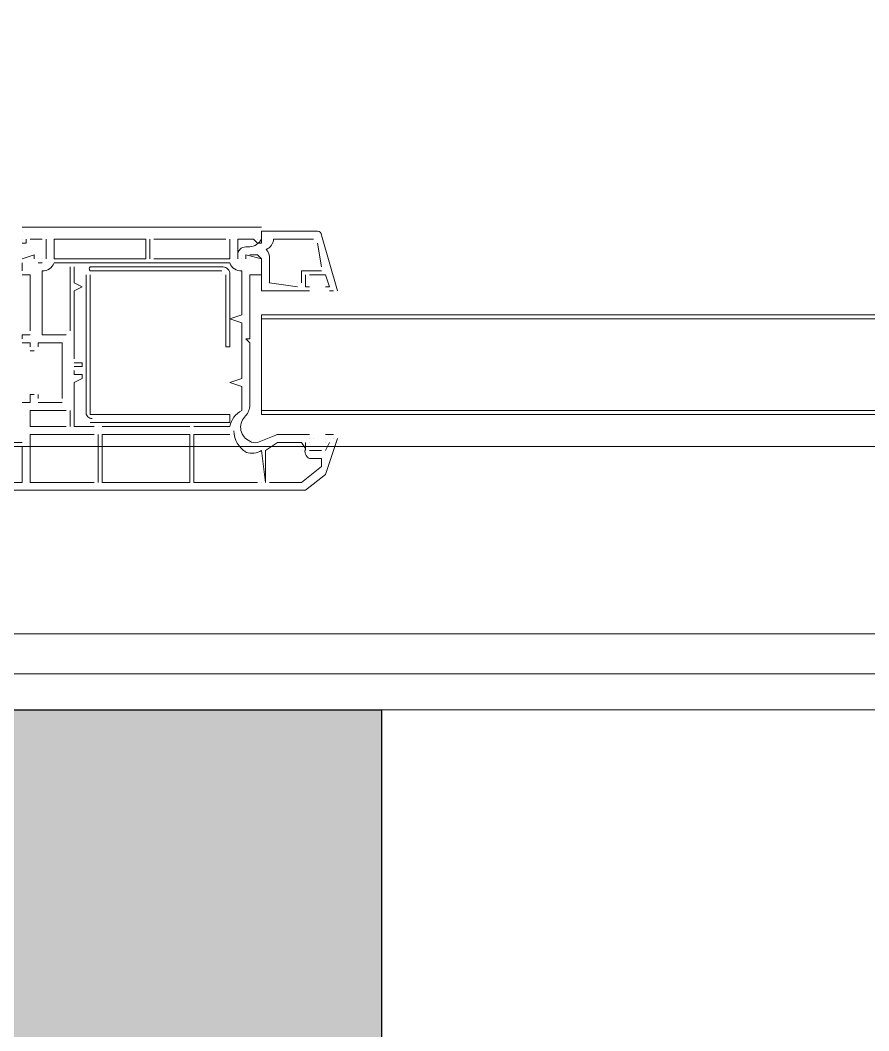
# Model space of a CAD drawing. Header units: millimetres. Extents: x 906 to 41302, y 848 to 28850.
# Drawn here: x 16293.6 to 16518.6, y 17086.3 to 17354.4 of the extents above; entities that cross this region are included whole.
import ezdxf

# ---------------------------------------------------------------- set-up
doc = ezdxf.new("R2010")
doc.units = ezdxf.units.MM
for name, color, linetype in [('PDF_X-단위세대$및$주동평면도$A-DOOR', 7, 'Continuous'), ('PDF_X-단위세대$및$주동평면도$A-FLOR-GRID', 7, 'Continuous'), ('PDF_X-단위세대$및$주동평면도$A-ST-AXIS-CEN', 7, 'Continuous'), ('PDF_X-단위세대$및$주동평면도$A-ST-CONC', 7, 'Continuous'), ('PDF_X-단위세대$및$주동평면도$A-WALL-DRY', 7, 'Continuous')]:
    doc.layers.add(name, color=color, linetype=linetype)
doc.layers.add('PDF_X-단위세대$및$주동평면도$S-ST-CONC-PAT1', color=7, linetype='Continuous', true_color=0xb7b7b7)

msp = doc.modelspace()

# ---------------------------------------------------------------- linework, layer by layer
at = {"layer": 'PDF_X-단위세대$및$주동평면도$A-DOOR', "lineweight": 5}
msp.add_lwpolyline([(16274, 17965.22), (16283.53, 17968.39), (16288.82, 17973.69), (16287.76, 18061.53), (16283.53, 18066.82), (16274, 18069.99, -0.400381), (17100.32, 17244.22)], format="xyb", dxfattribs=at)
at = {"layer": 'PDF_X-단위세대$및$주동평면도$A-DOOR', "lineweight": 9}
for points in [[(16294.11, 17299.53), (16357.61, 17299.53)], [(16294.11, 17299.53), (16294.11, 17299.53)], [(16294.11, 17298.47), (16294.11, 17298.47)], [(16357.61, 17299.53), (16357.61, 17299.53)], [(16357.61, 17298.47), (16357.61, 17298.47)], [(16357.61, 17298.47), (16357.61, 17298.47)], [(16295.17, 17296.35), (16295.17, 17295.29), (16294.11, 17295.29)], [(16294.11, 17296.35), (16294.11, 17296.35)], [(16294.11, 17295.29), (16294.11, 17295.29)], [(16295.17, 17296.35), (16295.17, 17296.35)], [(16295.17, 17295.29), (16295.17, 17295.29)], [(16296.23, 17296.35), (16299.4, 17296.35)], [(16296.23, 17296.35), (16296.23, 17296.35)], [(16299.4, 17296.35), (16299.4, 17296.35)], [(16300.46, 17291.06), (16300.46, 17296.35)], [(16300.46, 17296.35), (16300.46, 17296.35)], [(16302.58, 17296.35), (16302.58, 17296.35)], [(16326.92, 17296.35), (16326.92, 17296.35)], [(16327.98, 17296.35), (16327.98, 17291.06)], [(16327.98, 17296.35), (16327.98, 17296.35)], [(16329.04, 17296.35), (16329.04, 17296.35)], [(16349.14, 17296.35), (16349.14, 17291.06), (16329.04, 17291.06)], [(16329.04, 17296.35), (16348.09, 17296.35)], [(16329.04, 17296.35), (16329.04, 17296.35)], [(16348.09, 17296.35), (16348.09, 17296.35)], [(16349.14, 17296.35), (16349.14, 17296.35)], [(16351.26, 17296.35), (16351.26, 17296.35)], [(16355.49, 17296.35), (16355.49, 17296.35)], [(16355.49, 17295.29), (16355.49, 17295.29)], [(16356.55, 17296.35), (16356.55, 17296.35)], [(16356.55, 17295.29), (16356.55, 17295.29)], [(16356.55, 17295.29), (16356.55, 17295.29)], [(16357.61, 17296.35), (16357.61, 17296.35)], [(16357.61, 17295.29), (16357.61, 17295.29)], [(16360.79, 17295.29), (16360.79, 17295.29)], [(16371.37, 17295.29), (16371.37, 17295.29)], [(16373.49, 17288.94), (16372.43, 17295.29)], [(16294.11, 17291.06), (16297.29, 17292.12), (16297.29, 17291.06)], [(16297.29, 17292.12), (16297.29, 17292.12)], [(16353.38, 17291.06), (16353.38, 17292.12), (16357.61, 17291.06)], [(16353.38, 17292.12), (16353.38, 17292.12)], [(16370.31, 17282.59), (16357.61, 17282.59), (16357.61, 17291.06), (16356.55, 17292.12), (16354.44, 17292.12)], [(16294.11, 17291.06), (16294.11, 17291.06)], [(16294.11, 17287.89), (16294.11, 17290)], [(16294.11, 17290), (16294.11, 17290)], [(16297.29, 17291.06), (16297.29, 17291.06)], [(16298.34, 17291.06), (16298.34, 17291.06)], [(16298.34, 17290), (16299.4, 17290)], [(16298.34, 17290), (16298.34, 17290)], [(16299.4, 17291.06), (16299.4, 17291.06)], [(16299.4, 17290), (16299.4, 17290)], [(16300.46, 17291.06), (16300.46, 17291.06)], [(16302.58, 17291.06), (16302.58, 17291.06)], [(16302.58, 17290), (16302.58, 17290)], [(16306.81, 17290), (16306.81, 17290)], [(16307.87, 17290), (16307.87, 17290)], [(16326.92, 17291.06), (16326.92, 17291.06)], [(16326.92, 17291.06), (16326.92, 17291.06)], [(16326.92, 17290), (16326.92, 17290)], [(16327.98, 17291.06), (16327.98, 17291.06)], [(16327.98, 17290), (16327.98, 17290)], [(16329.04, 17291.06), (16329.04, 17291.06)], [(16349.14, 17291.06), (16349.14, 17291.06)], [(16349.14, 17290), (16349.14, 17290)], [(16351.26, 17291.06), (16351.26, 17291.06)], [(16352.32, 17291.06), (16352.32, 17291.06)], [(16352.32, 17291.06), (16352.32, 17291.06)], [(16352.32, 17291.06), (16352.32, 17291.06)], [(16352.32, 17290), (16352.32, 17290)], [(16352.32, 17290), (16352.32, 17290)], [(16353.38, 17291.06), (16353.38, 17291.06)], [(16353.38, 17291.06), (16353.38, 17291.06)], [(16354.44, 17291.06), (16354.44, 17291.06)], [(16357.61, 17291.06), (16357.61, 17291.06)], [(16357.61, 17290), (16357.61, 17290)], [(16294.11, 17287.89), (16294.11, 17287.89)], [(16296.23, 17272.01), (16296.23, 17286.83), (16294.11, 17286.83)], [(16294.11, 17286.83), (16294.11, 17286.83)], [(16296.23, 17286.83), (16296.23, 17286.83)], [(16299.4, 17287.89), (16299.4, 17287.89)], [(16306.81, 17272.01), (16306.81, 17288.94)], [(16306.81, 17288.94), (16306.81, 17288.94)], [(16307.87, 17288.94), (16307.87, 17284.71), (16309.99, 17283.65), (16307.87, 17282.59), (16307.87, 17264.6)], [(16307.87, 17288.94), (16307.87, 17288.94)], [(16311.04, 17249.79), (16311.04, 17286.83)], [(16311.04, 17286.83), (16311.04, 17286.83)], [(16312.1, 17288.94), (16312.1, 17288.94)], [(16312.1, 17287.89), (16312.1, 17287.89)], [(16312.1, 17286.83), (16312.1, 17249.79), (16349.14, 17249.79), (16349.14, 17247.67), (16312.1, 17247.67)], [(16312.1, 17286.83), (16312.1, 17286.83)], [(16326.92, 17288.94), (16326.92, 17288.94)], [(16326.92, 17288.94), (16326.92, 17288.94)], [(16327.98, 17288.94), (16327.98, 17288.94)], [(16327.98, 17288.94), (16327.98, 17288.94)], [(16347.03, 17288.94), (16347.03, 17288.94)], [(16347.03, 17287.89), (16347.03, 17287.89)], [(16347.03, 17286.83), (16347.03, 17286.83)], [(16348.09, 17286.83), (16348.09, 17286.83)], [(16349.14, 17286.83), (16349.14, 17286.83)], [(16352.32, 17287.89), (16352.32, 17287.89)], [(16354.44, 17286.83), (16354.44, 17286.83)], [(16357.61, 17287.89), (16357.61, 17287.89)], [(16357.61, 17287.89), (16357.61, 17287.89)], [(16357.61, 17286.83), (16357.61, 17286.83)], [(16373.49, 17287.89), (16368.19, 17287.89), (16368.19, 17284.71)], [(16368.19, 17287.89), (16368.19, 17287.89)], [(16370.31, 17283.65), (16369.25, 17283.65), (16369.25, 17286.83)], [(16370.31, 17286.83), (16370.31, 17286.83)], [(16370.31, 17286.83), (16374.54, 17286.83), (16375.6, 17283.65), (16374.54, 17283.65)], [(16374.54, 17286.83), (16374.54, 17286.83)], [(16307.87, 17284.71), (16307.87, 17284.71)], [(16309.99, 17283.65), (16309.99, 17283.65)], [(16367.14, 17284.71), (16367.14, 17284.71)], [(16369.25, 17283.65), (16369.25, 17283.65)], [(16370.31, 17283.65), (16370.31, 17283.65)], [(16370.31, 17283.65), (16370.31, 17283.65)], [(16374.54, 17283.65), (16374.54, 17283.65)], [(16375.6, 17283.65), (16375.6, 17283.65)], [(16375.6, 17283.65), (16375.6, 17283.65)], [(16307.87, 17282.59), (16307.87, 17282.59)], [(16375.6, 17282.59), (16376.66, 17282.59)], [(16376.66, 17282.59), (16376.66, 17282.59)], [(16352.32, 17276.24), (16352.32, 17276.24)], [(16349.14, 17275.19), (16349.14, 17275.19)], [(16352.32, 17274.13), (16352.32, 17274.13)], [(16294.11, 17269.89), (16294.11, 17270.95), (16296.23, 17270.95)], [(16294.11, 17270.95), (16294.11, 17270.95)], [(16296.23, 17272.01), (16296.23, 17272.01)], [(16296.23, 17270.95), (16296.23, 17270.95)], [(16299.4, 17272.01), (16299.4, 17272.01)], [(16299.4, 17270.95), (16299.4, 17270.95)], [(16305.75, 17272.01), (16305.75, 17272.01)], [(16305.75, 17270.95), (16305.75, 17270.95)], [(16306.81, 17272.01), (16306.81, 17272.01)], [(16294.11, 17269.89), (16294.11, 17269.89)], [(16296.23, 17267.78), (16296.23, 17268.84), (16294.11, 17268.84)], [(16294.11, 17268.84), (16294.11, 17268.84)], [(16296.23, 17268.84), (16296.23, 17268.84)], [(16296.23, 17267.78), (16296.23, 17267.78)], [(16297.29, 17267.78), (16297.29, 17267.78)], [(16298.34, 17267.78), (16298.34, 17268.84), (16304.69, 17268.84), (16304.69, 17254.02)], [(16298.34, 17268.84), (16298.34, 17268.84)], [(16298.34, 17267.78), (16298.34, 17267.78)], [(16304.69, 17268.84), (16304.69, 17268.84)], [(16348.09, 17267.78), (16348.09, 17267.78)], [(16353.38, 17269.89), (16353.38, 17269.89)], [(16354.44, 17269.89), (16354.44, 17269.89)], [(16354.44, 17268.84), (16354.44, 17268.84)], [(16297.29, 17266.72), (16296.23, 17266.72)], [(16296.23, 17266.72), (16296.23, 17266.72)], [(16297.29, 17266.72), (16297.29, 17266.72)], [(16307.87, 17264.6), (16307.87, 17264.6)], [(16307.87, 17263.54), (16309.99, 17263.54), (16309.99, 17262.49), (16307.87, 17262.49)], [(16307.87, 17263.54), (16307.87, 17263.54)], [(16307.87, 17262.49), (16307.87, 17262.49)], [(16309.99, 17263.54), (16309.99, 17263.54)], [(16309.99, 17262.49), (16309.99, 17262.49)], [(16313.16, 17246.61), (16307.87, 17246.61), (16307.87, 17258.25), (16309.99, 17259.31), (16309.99, 17260.37), (16307.87, 17260.37), (16307.87, 17261.43)], [(16307.87, 17261.43), (16307.87, 17261.43)], [(16307.87, 17260.37), (16307.87, 17260.37)], [(16309.99, 17260.37), (16309.99, 17260.37)], [(16307.87, 17258.25), (16307.87, 17258.25)], [(16309.99, 17259.31), (16309.99, 17259.31)], [(16349.14, 17258.25), (16349.14, 17258.25)], [(16352.32, 17259.31), (16352.32, 17259.31)], [(16352.32, 17257.19), (16352.32, 17257.19)], [(16294.11, 17252.96), (16296.23, 17252.96), (16296.23, 17255.08), (16297.29, 17255.08)], [(16296.23, 17255.08), (16296.23, 17255.08)], [(16297.29, 17255.08), (16297.29, 17255.08)], [(16298.34, 17255.08), (16298.34, 17254.02)], [(16298.34, 17255.08), (16298.34, 17255.08)], [(16294.11, 17252.96), (16294.11, 17252.96)], [(16296.23, 17252.96), (16296.23, 17252.96)], [(16298.34, 17254.02), (16298.34, 17254.02)], [(16298.34, 17252.96), (16304.69, 17252.96)], [(16298.34, 17252.96), (16298.34, 17252.96)], [(16304.69, 17254.02), (16304.69, 17254.02)], [(16304.69, 17252.96), (16304.69, 17252.96)], [(16354.44, 17251.9), (16354.44, 17251.9)], [(16305.75, 17246.61), (16296.23, 17246.61), (16296.23, 17250.84), (16305.75, 17250.84)], [(16296.23, 17250.84), (16296.23, 17250.84)], [(16305.75, 17250.84), (16305.75, 17250.84)], [(16306.81, 17246.61), (16306.81, 17250.84)], [(16306.81, 17250.84), (16306.81, 17250.84)], [(16311.04, 17249.79), (16311.04, 17249.79)], [(16312.1, 17249.79), (16312.1, 17249.79)], [(16349.14, 17249.79), (16349.14, 17249.79)], [(16352.32, 17250.84), (16352.32, 17250.84)], [(16296.23, 17246.61), (16296.23, 17246.61)], [(16305.75, 17246.61), (16305.75, 17246.61)], [(16306.81, 17246.61), (16306.81, 17246.61)], [(16307.87, 17246.61), (16307.87, 17246.61)], [(16312.1, 17247.67), (16312.1, 17247.67)], [(16313.16, 17246.61), (16313.16, 17246.61)], [(16314.22, 17247.67), (16314.22, 17247.67)], [(16314.22, 17247.67), (16314.22, 17247.67)], [(16314.22, 17246.61), (16314.22, 17246.61)], [(16314.22, 17246.61), (16314.22, 17246.61)], [(16314.22, 17246.61), (16314.22, 17246.61)], [(16315.28, 17246.61), (16338.56, 17246.61)], [(16315.28, 17246.61), (16315.28, 17246.61)], [(16338.56, 17247.67), (16339.62, 17247.67)], [(16338.56, 17247.67), (16338.56, 17247.67)], [(16338.56, 17246.61), (16338.56, 17246.61)], [(16339.62, 17247.67), (16339.62, 17247.67)], [(16339.62, 17246.61), (16339.62, 17246.61)], [(16349.14, 17247.67), (16349.14, 17247.67)], [(16349.14, 17246.61), (16349.14, 17246.61)], [(16353.38, 17248.73), (16353.38, 17248.73)], [(16377.72, 17243.44), (16374.54, 17233.91), (16369.25, 17229.68), (16281.41, 17229.68), (16276.12, 17233.91), (16274, 17243.44)], [(16313.16, 17244.49), (16296.23, 17244.49), (16296.23, 17231.79), (16313.16, 17231.79)], [(16296.23, 17244.49), (16296.23, 17244.49)], [(16296.23, 17244.49), (16296.23, 17244.49)], [(16313.16, 17244.49), (16313.16, 17244.49)], [(16314.22, 17231.79), (16314.22, 17244.49)], [(16314.22, 17244.49), (16314.22, 17244.49)], [(16315.28, 17244.49), (16315.28, 17244.49)], [(16338.56, 17244.49), (16338.56, 17244.49)], [(16349.14, 17244.49), (16339.62, 17244.49), (16339.62, 17231.79), (16356.55, 17231.79)], [(16339.62, 17244.49), (16339.62, 17244.49)], [(16349.14, 17244.49), (16349.14, 17244.49)], [(16360.79, 17244.49), (16360.79, 17244.49)], [(16361.84, 17244.49), (16361.84, 17244.49)], [(16370.31, 17244.49), (16370.31, 17244.49)], [(16370.31, 17243.44), (16370.31, 17243.44)], [(16370.31, 17243.44), (16370.31, 17243.44)], [(16371.37, 17243.44), (16371.37, 17243.44)], [(16374.54, 17244.49), (16376.66, 17244.49)], [(16374.54, 17244.49), (16374.54, 17244.49)], [(16374.54, 17243.44), (16374.54, 17243.44)], [(16374.54, 17243.44), (16374.54, 17243.44)], [(16376.66, 17244.49), (16376.66, 17244.49)], [(16376.66, 17243.44), (16376.66, 17243.44)], [(16377.72, 17243.44), (16377.72, 17243.44)], [(16283.53, 17241.32), (16283.53, 17238.14), (16277.18, 17238.14), (16278.24, 17234.97), (16282.47, 17231.79), (16294.11, 17231.79), (16294.11, 17241.32)], [(16294.11, 17242.38), (16284.59, 17242.38)], [(16294.11, 17242.38), (16294.11, 17242.38)], [(16294.11, 17241.32), (16294.11, 17241.32)], [(16354.44, 17242.38), (16354.44, 17242.38)], [(16356.55, 17242.38), (16356.55, 17242.38)], [(16361.84, 17242.38), (16361.84, 17242.38)], [(16368.19, 17242.38), (16368.19, 17242.38)], [(16369.25, 17242.38), (16369.25, 17240.26)], [(16369.25, 17242.38), (16369.25, 17242.38)], [(16370.31, 17242.38), (16370.31, 17242.38)], [(16374.54, 17240.26), (16375.6, 17242.38)], [(16374.54, 17242.38), (16374.54, 17242.38)], [(16375.6, 17242.38), (16375.6, 17242.38)], [(16353.38, 17240.26), (16353.38, 17240.26)], [(16357.61, 17240.26), (16357.61, 17240.26)], [(16358.67, 17240.26), (16358.67, 17240.26)], [(16368.19, 17240.26), (16368.19, 17240.26)], [(16369.25, 17240.26), (16369.25, 17240.26)], [(16373.49, 17240.26), (16370.31, 17240.26)], [(16370.31, 17240.26), (16370.31, 17240.26)], [(16370.31, 17238.14), (16370.31, 17238.14)], [(16373.49, 17240.26), (16373.49, 17240.26)], [(16373.49, 17238.14), (16373.49, 17238.14)], [(16374.54, 17240.26), (16374.54, 17240.26)], [(16373.49, 17236.03), (16373.49, 17236.03)], [(16374.54, 17234.97), (16374.54, 17234.97)], [(16374.54, 17233.91), (16374.54, 17233.91)], [(16294.11, 17231.79), (16294.11, 17231.79)], [(16296.23, 17231.79), (16296.23, 17231.79)], [(16313.16, 17231.79), (16313.16, 17231.79)], [(16314.22, 17231.79), (16314.22, 17231.79)], [(16315.28, 17231.79), (16315.28, 17231.79)], [(16338.56, 17231.79), (16338.56, 17231.79)], [(16339.62, 17231.79), (16339.62, 17231.79)], [(16356.55, 17231.79), (16356.55, 17231.79)], [(16357.61, 17231.79), (16357.61, 17231.79)], [(16358.67, 17231.79), (16358.67, 17231.79)], [(16359.73, 17231.79), (16359.73, 17231.79)], [(16368.19, 17231.79), (16368.19, 17231.79)], [(16369.25, 17229.68), (16369.25, 17229.68)]]:
    msp.add_lwpolyline(points, dxfattribs=at)
msp.add_lwpolyline([(16351.26, 17292.12), (16351.26, 17291.06), (16351.26, 17296.35), (16355.49, 17296.35), (16356.55, 17295.29), (16357.61, 17295.29), (16357.61, 17297.41), (16357.61, 17298.47), (16357.61, 17296.35, -0.238117), (16354.44, 17294.24), (16353.38, 17294.24, 0.414215)], format="xyb", close=True, dxfattribs=at)
for points in [[(16357.61, 17298.47), (16372.43, 17298.47, -0.363981), (16373.49, 17297.41), (16377.72, 17282.59)], [(16367.14, 17283.65), (16359.73, 17284.71), (16359.73, 17291.06, 0.217441), (16358.81, 17293.59, 0.290021), (16360.79, 17296.35), (16371.37, 17296.35)], [(16339.62, 17246.61), (16349.14, 17246.61, -0.21556), (16352.32, 17250.84), (16352.32, 17257.19), (16349.14, 17258.25), (16352.32, 17259.31), (16352.32, 17274.13), (16349.14, 17275.19), (16352.32, 17276.24), (16352.32, 17287.89, -0.326664), (16349.14, 17290), (16326.92, 17290), (16306.81, 17290), (16302.58, 17290, -0.326664), (16299.4, 17287.89), (16299.4, 17270.95), (16305.75, 17270.95)], [(16348.09, 17286.83), (16348.09, 17267.78), (16349.14, 17267.78), (16349.14, 17287.36, 0.414215), (16347.03, 17288.94), (16312.1, 17288.94, 0.414215), (16312.1, 17287.89), (16347.03, 17287.89)], [(16357.61, 17290), (16357.61, 17286.83), (16354.44, 17286.83), (16354.44, 17269.89), (16353.38, 17269.89), (16354.44, 17268.84), (16354.44, 17251.9, -0.174777), (16353.09, 17249.11, 0.515162), (16354.45, 17242.73, 0.217671), (16356.55, 17242.38), (16361.84, 17244.49), (16370.31, 17244.49)], [(16350.24, 17245.44, 0.260906), (16353.55, 17239.75, 0.217517), (16357.61, 17240.26), (16358.67, 17231.79), (16358.67, 17240.26), (16361.84, 17242.38), (16368.19, 17242.38), (16369.25, 17240.79, 0.414215), (16370.31, 17238.14), (16373.49, 17238.14), (16373.49, 17236.03), (16368.19, 17231.79), (16359.73, 17231.79)]]:
    msp.add_lwpolyline(points, format="xyb", dxfattribs=at)
for points in [[(16326.92, 17291.06), (16326.92, 17296.35), (16302.58, 17296.35), (16302.58, 17291.06)], [(16357.61, 17276.24), (17015.89, 17276.24), (17015.89, 17275.19), (16357.61, 17275.19)], [(17015.89, 17275.19), (16357.61, 17275.19), (16357.61, 17250.84), (17015.89, 17250.84)], [(16357.61, 17275.19), (17015.89, 17275.19), (17015.89, 17250.84), (16357.61, 17250.84)], [(16357.61, 17250.84), (17015.89, 17250.84), (17015.89, 17249.79), (16357.61, 17249.79)], [(16315.28, 17231.79), (16315.28, 17244.49), (16338.56, 17244.49), (16338.56, 17231.79)]]:
    msp.add_lwpolyline(points, close=True, dxfattribs=at)
for centre, radius, start, end in [((16312.63, 17250.32), 1.59, 179.9999, 270.0001), ((16362.37, 17239.73), 4.76, 89.9996, 100.6083)]:
    msp.add_arc(centre, radius, start, end, dxfattribs=at)
at = {"layer": 'PDF_X-단위세대$및$주동평면도$A-FLOR-GRID', "lineweight": 5}
msp.add_lwpolyline([(18099.63, 18211.81), (18099.63, 17191.58), (16279.29, 17191.58), (16279.29, 18121.85), (16239.08, 18121.85), (16239.08, 18826.7), (17159.83, 18826.7), (17159.83, 18211.81), (18109.15, 18211.81)], dxfattribs=at)
at = {"layer": 'PDF_X-단위세대$및$주동평면도$A-ST-AXIS-CEN', "lineweight": 5}
msp.add_lwpolyline([(18144.08, 17241.32), (16264.48, 17241.32), (16264.48, 17746.14)], dxfattribs=at)
at = {"layer": 'PDF_X-단위세대$및$주동평면도$A-ST-CONC', "lineweight": 25}
msp.add_lwpolyline([(16139.59, 14681.21), (16139.59, 17171.47), (16389.36, 17171.47), (16389.36, 14681.21)], close=True, dxfattribs=at)
at = {"layer": 'PDF_X-단위세대$및$주동평면도$A-WALL-DRY', "lineweight": 13}
for points in [[(16139.59, 17171.47), (16139.59, 17191.58), (18099.63, 17191.58), (18099.63, 17286.83), (18099.63, 18211.81)], [(16149.12, 17171.47), (16149.12, 17180.99), (18109.15, 17180.99), (18109.15, 17266.72)], [(16389.36, 17171.47), (18119.74, 17171.47), (18119.74, 17266.72)]]:
    msp.add_lwpolyline(points, dxfattribs=at)
at = {"layer": 'PDF_X-단위세대$및$주동평면도$S-ST-CONC-PAT1', "transparency": 33554559}
for points in [[(16139.59, 17171.47), (16389.36, 17171.47), (16139.59, 14681.21)], [(16389.36, 17171.47), (16139.59, 14681.21), (16389.36, 14681.21)]]:
    msp.add_solid(points, dxfattribs=at)

doc.saveas('drawing.dxf')
